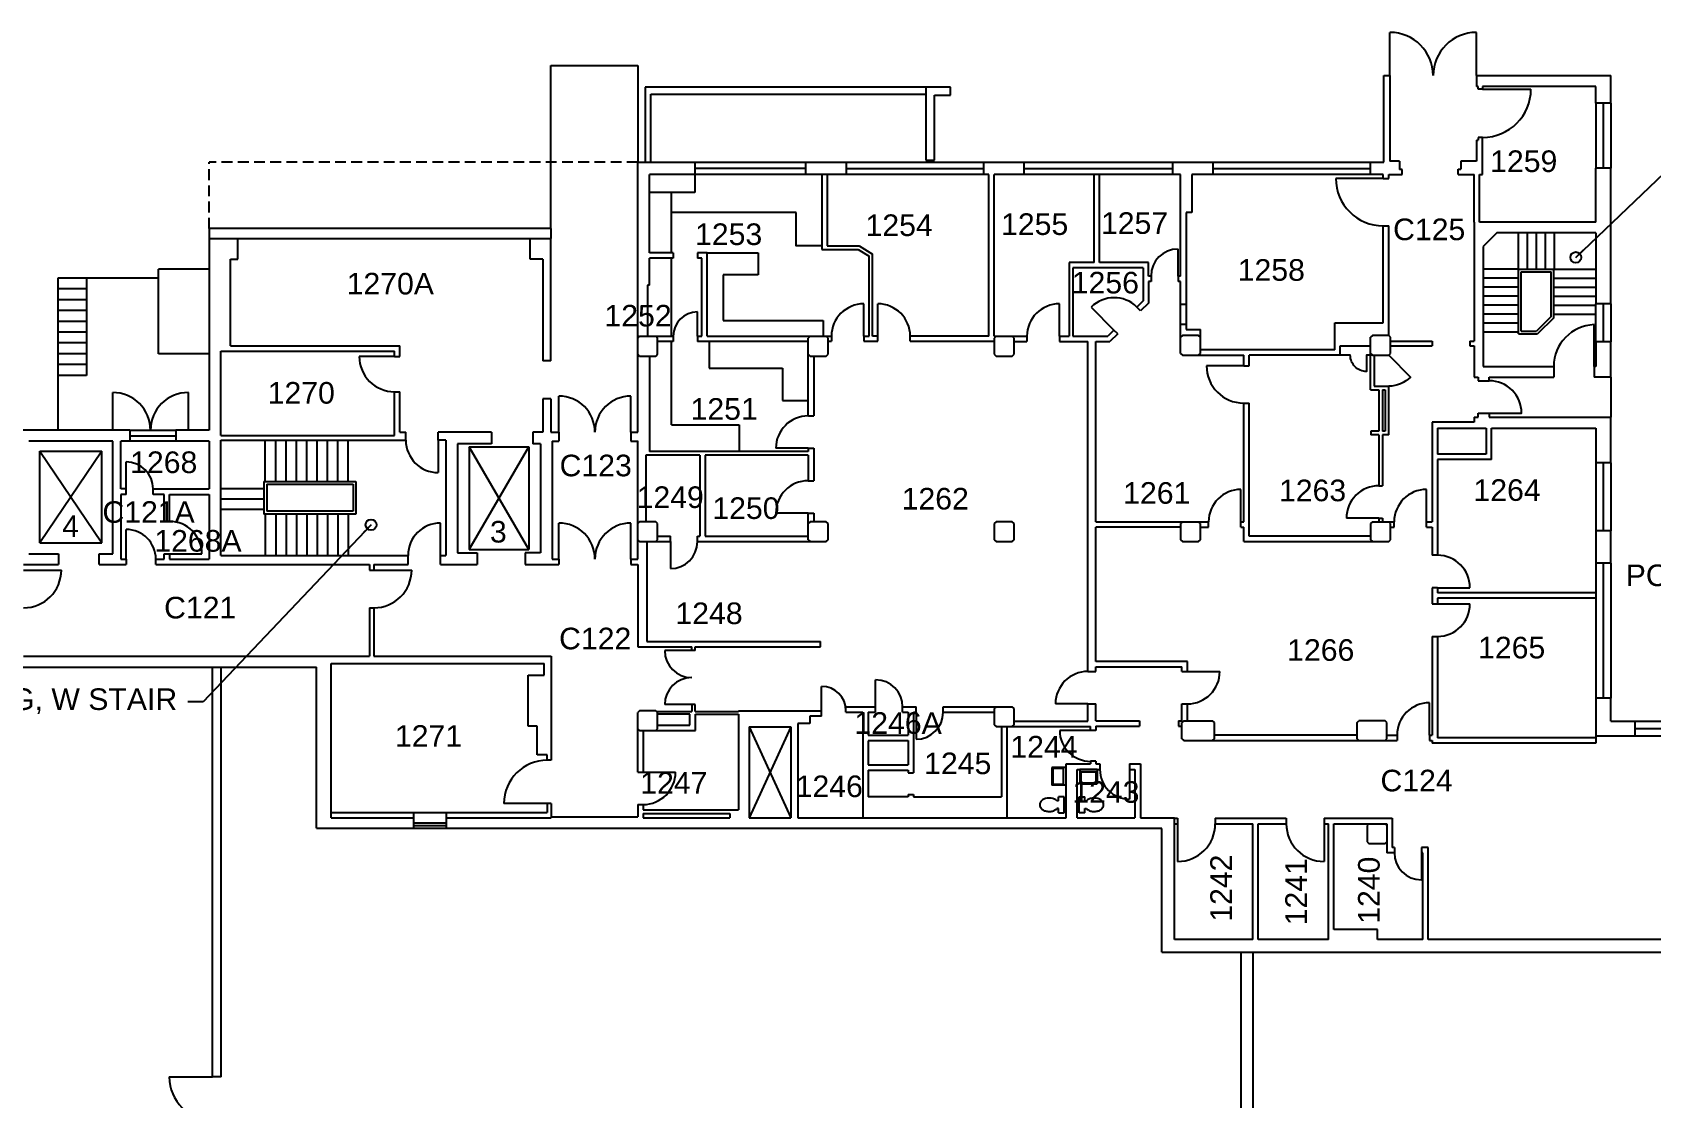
# Model space of a CAD drawing. Header units: inches. Extents: x -84 to 5907, y -479 to 3000.
# Drawn here: x 1310 to 3108, y 1199 to 2384 of the extents above; entities that cross this region are included whole.
import ezdxf

# ---------------------------------------------------------------- set-up
doc = ezdxf.new("R2010")
doc.units = ezdxf.units.IN
doc.header["$LTSCALE"] = 48
doc.header["$MEASUREMENT"] = 0
doc.linetypes.add('HIDDEN', pattern=[0.375, 0.25, -0.125])
doc.layers.get('0').update_dxf_attribs({"linetype": 'CONTINUOUS'})
doc.layers.get('Defpoints').update_dxf_attribs({"color": 31, "linetype": 'CONTINUOUS'})
for name, color, linetype in [('A-ANNO-RNUM', 4, 'CONTINUOUS'), ('A-ANNO-TEXT-STAIR', 4, 'CONTINUOUS'), ('A-CLNG-OVHD', 8, 'HIDDEN'), ('A-DOOR', 2, 'CONTINUOUS'), ('A-FLOR-CASE', 3, 'CONTINUOUS'), ('A-FLOR-EVTR', 2, 'CONTINUOUS'), ('A-FLOR-LEVL', 8, 'CONTINUOUS'), ('A-FLOR-PFIX', 2, 'CONTINUOUS'), ('A-FLOR-STRS', 2, 'CONTINUOUS'), ('A-GLAZ', 2, 'CONTINUOUS'), ('A-GLAZ-SILL', 1, 'CONTINUOUS'), ('A-ROOF-THIN', 8, 'CONTINUOUS'), ('A-SHAFT', 8, 'CONTINUOUS'), ('A-WALL-FULL', 6, 'CONTINUOUS'), ('A-WALL-PRHT', 4, 'CONTINUOUS')]:
    doc.layers.add(name, color=color, linetype=linetype)
doc.styles.add('ARIAL', font='arial.ttf')
doc.styles.get("Standard").update_dxf_attribs({"font": 'SIMPLEX'})
doc.dimstyles.new('DIM1-4', dxfattribs={"dimscale": 48, "dimtxt": 0.09375, "dimasz": 0.125, "dimexe": 0.125, "dimexo": 0.09375, "dimgap": 0.046875, "dimtad": 1, "dimdec": 4, "dimzin": 7, "dimdsep": 46, "dimlunit": 4, "dimtxsty": 'Standard', "dimblk": 'TICK', "dimcen": 2.25, "dimdle": 1.5, "dimadec": 0, "dimazin": 0, "dimtfac": 1, "dimtdec": 4, "dimtix": 1, "dimtofl": 0, "dimtmove": 2, "dimatfit": 3, "dimldrblk": 'TICK', "dimfxl": 1, "dimtolj": 1, "dimtzin": 0, "dimarcsym": 0})

# ---------------------------------------------------------------- blocks, each defined once
blk = doc.blocks.new('TICK')
at = {"linetype": 'Continuous'}
blk.add_line((0.99, 0), (-0.99, 0), dxfattribs=at)
at = {"color": 11}
blk.add_line((-0.22, -0.22), (0.22, 0.22), dxfattribs=at)

msp = doc.modelspace()

# ---------------------------------------------------------------- linework, layer by layer
at = {"layer": 'A-CLNG-OVHD'}
for p in [(1506, 2165.8), (1982, 2239.8)]:
    msp.add_line(p, (1506, 2239.8), dxfattribs=at)
at = {"layer": 'A-DOOR'}
for p, q in [((2817.3, 2335.8), (2817.3, 2383.8)), ((2913.3, 2335.8), (2913.3, 2383.8)), ((2920.2, 2320.8), (2973.9, 2320.8)), ((2809.9, 2221.6), (2757.2, 2221.6)), ((2582, 2113.1), (2582, 2143.1)), ((2048.4, 2046.3), (2048.4, 2073.3)), ((2233.1, 2046.3), (2233.1, 2082.3)), ((2248.6, 2046.3), (2248.6, 2082.3)), ((2450.2, 2046.3), (2450.2, 2082.3)), ((2485.5, 2078.5), (2510.8, 2053.2)), ((3044, 2012.8), (3044, 2059.2)), ((1712, 2023.8), (1672.8, 2023.8)), ((2654.9, 2013.4), (2613.6, 2013.4)), ((1894.5, 1939.8), (1894.5, 1979.8)), ((1974.5, 1939.8), (1974.5, 1979.8)), ((1760.5, 1930.8), (1760.5, 1894.8)), ((1414, 1876.6), (1414, 1906.6)), ((2171.4, 1921.8), (2135.4, 1921.8)), ((2651.9, 1840.1), (2651.9, 1876.1)), ((2858, 1840.1), (2858, 1876.1)), ((1763, 1802.8), (1763, 1838.8)), ((1894.5, 1798.8), (1894.5, 1838.8)), ((1974.5, 1798.8), (1974.5, 1838.8)), ((2171.4, 1849.8), (2135.4, 1849.8)), ((2805, 1844.1), (2769, 1844.1)), ((1414, 1798.6), (1414, 1831.6)), ((2018.3, 1818.1), (2018.3, 1788.1)), ((1462, 1804.6), (1498, 1804.6)), ((1300, 1786.6), (1342, 1786.6)), ((1689, 1786.6), (1731, 1786.6)), ((2870.2, 1766.9), (2906.2, 1766.9)), ((2870.2, 1748.9), (2906.2, 1748.9)), ((2042, 1697.1), (2012, 1697.1)), ((2592.4, 1673.9), (2628.4, 1673.9)), ((2186.2, 1630.3), (2186.2, 1657.3)), ((2246.2, 1634.6), (2246.2, 1664.6)), ((2042, 1637.1), (2012, 1637.1)), ((2481.9, 1637.9), (2445.9, 1637.9)), ((2861.2, 1603.1), (2861.2, 1639.1)), ((2291.2, 1628.6), (2291.2, 1598.6)), ((2484.9, 1608.3), (2450.6, 1608.3)), ((2528.2, 1565.1), (2528.2, 1532.1)), ((1988, 1562.1), (2024, 1562.1)), ((1881.5, 1527.3), (1833.5, 1527.3)), ((2581.4, 1504.8), (2581.4, 1462.8)), ((2744.2, 1504.8), (2744.2, 1462.8)), ((2852.2, 1472.4), (2852.2, 1442.4)), ((1461.9, 1223.4), (1509.9, 1223.4))]:
    msp.add_line(p, q, dxfattribs=at)
for points in [[(2797.9, 2025.1), (2791.3, 2025.1), (2791.3, 2007.1, -0.414214), (2773.3, 2025.1), (2762.2, 2025.1)], [(2815.9, 2025.1), (2840.1, 2000.9, -0.198912), (2815.9, 1990.8)], [(2927.5, 1960.8), (2963.5, 1960.8, 0.414214), (2927.5, 1996.8)]]:
    msp.add_lwpolyline(points, format="xyb", dxfattribs=at)
for centre, radius, start, end in [((2817.3, 2335.8), 48, 0, 90), ((2913.3, 2335.8), 48, 90, 180), ((2920.2, 2320.8), 53.7, 270, 0), ((2809.9, 2221.6), 52.7, 180, 270), ((2582, 2113.1), 30, 90, 180), ((2511, 2053.1), 36, 45.3919, 135), ((2048.4, 2046.3), 27, 90, 180), ((2233.1, 2046.3), 36, 90, 180), ((2248.6, 2046.3), 36, 0, 90), ((2450.2, 2046.3), 36, 90, 180), ((3045.8, 2012.6), 46.6, 92.2, 179.7342), ((1712, 2023.8), 39.2, 180, 270), ((2654.9, 2013.4), 41.3, 180, 270), ((1894.5, 1939.8), 40, 0, 90), ((1974.5, 1939.8), 40, 90, 180), ((2171.4, 1921.8), 36, 90, 180), ((1760.5, 1930.8), 36, 180, 270), ((1414, 1876.6), 30, 360, 90), ((2171.4, 1849.8), 36, 90, 180), ((2651.9, 1840.1), 36, 90, 180), ((2805, 1844.1), 36, 89.95, 180), ((2858, 1840.1), 36, 90, 180), ((1462, 1804.6), 36, 0, 90), ((1763, 1802.8), 36, 90, 180), ((1894.5, 1798.8), 40, 0, 90), ((1974.5, 1798.8), 40, 90, 180), ((1414, 1798.6), 33, 0, 90), ((2018.3, 1818.1), 30, 270, 0), ((2870.2, 1766.9), 36, 0, 90), ((1300, 1786.6), 42, 270, 0), ((1689, 1786.6), 42, 270, 0), ((2870.2, 1748.9), 36, 270, 0), ((2042, 1697.1), 30, 180, 270), ((2481.9, 1637.9), 36, 90, 180), ((2592.4, 1673.9), 36, 270, 0), ((2042, 1637.1), 30, 90, 180), ((2186.2, 1630.3), 27, 0, 90), ((2246.2, 1634.6), 30, 0, 90), ((2861.2, 1603.1), 36, 90, 180), ((2291.2, 1628.6), 30, 270, 0), ((2484.9, 1608.3), 34.3, 180, 270), ((1881.5, 1527.3), 48, 90, 180), ((2528.2, 1565.1), 33, 180, 270), ((1988, 1562.1), 36, 270, 0), ((2581.4, 1504.8), 42, 270, 0), ((2744.2, 1504.8), 42, 180, 270), ((2852.2, 1472.4), 30, 180, 270), ((1509.9, 1223.4), 48, 180, 270)]:
    msp.add_arc(centre, radius, start, end, dxfattribs=at)
at = {"layer": 'A-FLOR-CASE'}
for p, q in [((2019.6, 2139.1), (2019.6, 2205.8)), ((2157.9, 2183.6), (2019.6, 2183.6)), ((2157.9, 2146.3), (2157.9, 2183.6)), ((2186.4, 2146.6), (2157.9, 2146.6)), ((2019.6, 2046.3), (2019.6, 2133.1)), ((2059.1, 2139.1), (2115.9, 2139.1)), ((2115.9, 2139.1), (2115.9, 2114.6)), ((2076.9, 2114.6), (2076.9, 2063.6)), ((2115.9, 2114.6), (2076.9, 2114.6)), ((2076.9, 2063.6), (2187.9, 2063.6)), ((2187.9, 2063.6), (2187.9, 2046.3)), ((2019.6, 1947.8), (2019.6, 2040.3)), ((2061.5, 2040.3), (2061.5, 2010.8)), ((2061.5, 2010.8), (2142.9, 2010.8)), ((2142.9, 2010.8), (2142.9, 1974.8)), ((2142.9, 1974.8), (2171.8, 1974.8)), ((2019.6, 1947.8), (2094.6, 1947.8)), ((2094.6, 1947.8), (2094.6, 1918.1))]:
    msp.add_line(p, q, dxfattribs=at)
at = {"layer": 'A-FLOR-EVTR'}
for p, q in [((1387, 1918.6), (1318, 1816.6)), ((1318, 1918.6), (1387, 1816.6)), ((1318, 1918.6), (1387, 1918.6)), ((1318, 1816.6), (1318, 1918.6)), ((1387, 1816.6), (1387, 1918.6)), ((1795, 1809.3), (1861, 1923.3)), ((1861, 1809.3), (1795, 1923.3)), ((1795, 1923.3), (1795, 1809.3)), ((1795, 1923.3), (1861, 1923.3)), ((1861, 1923.3), (1861, 1809.3)), ((1318, 1816.6), (1387, 1816.6)), ((1795, 1809.3), (1861, 1809.3))]:
    msp.add_line(p, q, dxfattribs=at)
at = {"layer": 'A-FLOR-LEVL'}
for p, q in [((1885.5, 2346.9), (1982, 2346.9)), ((1885.5, 2165.8), (1885.5, 2346.9)), ((1982, 2346.9), (1982, 2239.8)), ((1538, 2154.8), (1862.5, 2154.8)), ((3062.5, 2000.8), (3062.5, 1956.3))]:
    msp.add_line(p, q, dxfattribs=at)
at = {"layer": 'A-FLOR-PFIX'}
for p, q in [((2457.9, 1567.1), (2441.9, 1567.1)), ((2441.9, 1567.1), (2441.9, 1547.7)), ((2454.7, 1566), (2443, 1566)), ((2443, 1566), (2443, 1548.8)), ((2454.7, 1548.8), (2454.7, 1566)), ((2492.2, 1565.1), (2472.8, 1565.1)), ((2472.8, 1565.1), (2472.8, 1549.1)), ((2492.2, 1565.1), (2492.2, 1549.1)), ((2457.9, 1547.7), (2441.9, 1547.7)), ((2443, 1548.8), (2454.7, 1548.8)), ((2472.8, 1549.1), (2492.2, 1549.1)), ((2491.2, 1561.9), (2473.9, 1561.9)), ((2473.9, 1561.9), (2473.9, 1550.2)), ((2473.9, 1550.2), (2491.2, 1550.2)), ((2491.2, 1550.2), (2491.2, 1561.9)), ((2449.4, 1530.1), (2447.5, 1530.1)), ((2455.4, 1534.8), (2449.4, 1534.8)), ((2449.4, 1530.1), (2449.4, 1534.8)), ((2455.4, 1516.8), (2455.4, 1534.8)), ((2472.4, 1516.8), (2472.4, 1534.8)), ((2472.4, 1534.8), (2478.4, 1534.8)), ((2478.4, 1530.1), (2478.4, 1534.8)), ((2478.4, 1530.1), (2480.2, 1530.1)), ((2449.4, 1521.6), (2447.5, 1521.6)), ((2449.4, 1516.8), (2449.4, 1521.6)), ((2449.4, 1516.8), (2455.4, 1516.8)), ((2478.4, 1516.8), (2472.4, 1516.8)), ((2478.4, 1516.8), (2478.4, 1521.6)), ((2478.4, 1521.6), (2480.2, 1521.6))]:
    msp.add_line(p, q, dxfattribs=at)
for centre, radius, start, end in [((2433.8, 1525.8), 5.44, 149.8906, 210.1094), ((2436.3, 1524.4), 8.25, 125.5377, 149.8906), ((2437.8, 1522.2), 11, 106.4817, 125.5377), ((2438.9, 1518.7), 14.6, 73.5183, 106.4817), ((2439.9, 1522.2), 11, 54.4623, 73.5183), ((2441.5, 1524.4), 8.25, 43.1625, 54.4623), ((2486.3, 1524.4), 8.25, 125.5377, 136.8375), ((2487.8, 1522.2), 11, 106.4817, 125.5377), ((2488.9, 1518.7), 14.6, 73.5183, 106.4817), ((2489.9, 1522.2), 11, 54.4623, 73.5183), ((2491.5, 1524.4), 8.25, 30.1094, 54.4623), ((2493.9, 1525.8), 5.44, 0, 30.1094), ((2436.3, 1527.2), 8.25, 210.1094, 234.4623), ((2437.8, 1529.5), 11, 234.4623, 253.5183), ((2438.9, 1533), 14.6, 253.5183, 270), ((2439.6, 1529.4), 11, 266.4842, 286.4817), ((2439.2, 1530.4), 12.1, 286.4817, 305.5377), ((2441.5, 1527.2), 8.25, 305.5377, 316.8375), ((2486.3, 1527.2), 8.25, 223.1625, 234.4623), ((2488.5, 1530.4), 12.1, 234.4623, 253.5183), ((2488.2, 1529.4), 11, 253.5183, 273.5158), ((2488.9, 1533), 14.6, 270, 286.4817), ((2489.9, 1529.5), 11, 286.4817, 305.5377), ((2491.5, 1527.2), 8.25, 305.5377, 329.8906), ((2493.9, 1525.8), 5.44, 329.8906, 0)]:
    msp.add_arc(centre, radius, start, end, dxfattribs=at)
at = {"layer": 'A-FLOR-STRS'}
for p, q in [((2959.9, 2120.9), (2959.9, 2161.1)), ((2969.9, 2120.9), (2969.9, 2161.1)), ((2979.9, 2120.9), (2979.9, 2161.1)), ((2989.9, 2120.9), (2989.9, 2161.1)), ((2999.9, 2120.9), (2999.9, 2161.1)), ((1338, 2110.8), (1338, 1941.8)), ((1450, 2110.8), (1338, 2110.8)), ((1370, 2110.8), (1370, 2002.8)), ((2959.9, 2120.9), (2920.9, 2120.9)), ((2959.9, 2110.9), (2920.9, 2110.9)), ((2999.2, 2120.9), (3045.8, 2120.9)), ((2999.2, 2110.9), (3045.8, 2110.9)), ((1370, 2098.8), (1338, 2098.8)), ((1370, 2086.8), (1338, 2086.8)), ((2959.9, 2100.9), (2920.9, 2100.9)), ((2959.9, 2090.9), (2920.9, 2090.9)), ((2999.2, 2100.9), (3045.8, 2100.9)), ((2999.2, 2090.9), (3045.8, 2090.9)), ((1370, 2074.8), (1338, 2074.8)), ((2959.9, 2080.9), (2920.9, 2080.9)), ((2959.9, 2070.9), (2920.9, 2070.9)), ((2999.2, 2080.9), (3045.8, 2080.9)), ((2999.2, 2070.9), (3045.8, 2070.9)), ((1370, 2062.8), (1338, 2062.8)), ((1370, 2050.8), (1338, 2050.8)), ((2959.9, 2060.9), (2920.9, 2060.9)), ((2959.9, 2050.9), (2920.9, 2050.9)), ((1370, 2038.8), (1338, 2038.8)), ((1370, 2026.8), (1338, 2026.8)), ((1370, 2014.8), (1338, 2014.8)), ((1370, 2002.8), (1338, 2002.8)), ((1568.5, 1884.8), (1568.5, 1930.8)), ((1580, 1884.8), (1580, 1930.8)), ((1591.5, 1884.8), (1591.5, 1930.8)), ((1603, 1884.8), (1603, 1930.8)), ((1614.5, 1884.8), (1614.5, 1930.8)), ((1626, 1884.8), (1626, 1930.8)), ((1637.5, 1884.8), (1637.5, 1930.8)), ((1649, 1884.8), (1649, 1930.8)), ((1660.5, 1884.8), (1660.5, 1930.8)), ((1567, 1876.8), (1519, 1876.8)), ((1567, 1865.3), (1519, 1865.3)), ((1567, 1853.8), (1519, 1853.8)), ((1568.5, 1848.8), (1568.5, 1802.8)), ((1580, 1848.8), (1580, 1802.8)), ((1591.5, 1848.8), (1591.5, 1802.8)), ((1603, 1848.8), (1603, 1802.8)), ((1614.5, 1848.8), (1614.5, 1802.8)), ((1626, 1848.8), (1626, 1802.8)), ((1637.5, 1848.8), (1637.5, 1802.8)), ((1649, 1848.8), (1649, 1802.8)), ((1660.5, 1848.8), (1660.5, 1802.8))]:
    msp.add_line(p, q, dxfattribs=at)
at = {"layer": 'A-GLAZ'}
for p, q in [((3054.1, 2305.1), (3054.1, 2233.1)), ((2168.3, 2232.8), (2045.3, 2232.8)), ((2213.3, 2232.8), (2365.8, 2232.8)), ((2410.8, 2232.8), (2575.8, 2232.8)), ((2620.8, 2232.8), (2795.4, 2232.8)), ((3054.1, 2082.1), (3054.1, 2040.1)), ((1418.2, 1935.8), (1469.2, 1935.8)), ((3054.1, 1905.8), (3054.1, 1830.1)), ((3054.1, 1794.1), (3054.1, 1644.1)), ((3089.2, 1610.6), (3137.2, 1610.6)), ((1733.2, 1502.8), (1769.2, 1502.8))]:
    msp.add_line(p, q, dxfattribs=at)
at = {"layer": 'A-GLAZ-SILL'}
for p, q in [((3045.8, 2305.1), (3045.8, 2233.1)), ((3062.5, 2305.1), (3062.5, 2233.1)), ((2045.3, 2239.8), (2168.3, 2239.8)), ((2213.3, 2239.8), (2365.8, 2239.8)), ((2410.8, 2239.8), (2575.8, 2239.8)), ((2620.8, 2239.8), (2795.4, 2239.8)), ((2168.3, 2225.8), (2045.3, 2225.8)), ((2365.8, 2225.8), (2213.3, 2225.8)), ((2575.8, 2225.8), (2410.8, 2225.8)), ((2795.4, 2225.8), (2620.8, 2225.8)), ((3045.8, 2040.1), (3045.8, 2082.1)), ((3062.5, 2082.1), (3062.5, 2040.1)), ((1418.2, 1941.8), (1469.2, 1941.8)), ((1469.2, 1929.8), (1418.2, 1929.8)), ((3045.8, 1905.8), (3045.8, 1830.1)), ((3062.5, 1905.8), (3062.5, 1830.1)), ((3045.8, 1794.1), (3045.8, 1644.1)), ((3062.5, 1794.1), (3062.5, 1644.1)), ((3089.2, 1618.8), (3137.2, 1618.8)), ((3089.2, 1602.3), (3137.2, 1602.3)), ((1733.2, 1517.3), (1769.2, 1517.3)), ((1733.2, 1505.8), (1769.2, 1505.8)), ((1733.2, 1499.8), (1769.2, 1499.8))]:
    msp.add_line(p, q, dxfattribs=at)
at = {"layer": 'A-ROOF-THIN'}
for p, q in [((2651.9, 1362.1), (2651.9, 1052.1)), ((2664.9, 1362.1), (2664.9, 785.1))]:
    msp.add_line(p, q, dxfattribs=at)
at = {"layer": 'A-SHAFT'}
for p, q in [((2105.9, 1612.3), (2151.9, 1511.3)), ((2151.9, 1612.3), (2105.9, 1511.3))]:
    msp.add_line(p, q, dxfattribs=at)
at = {"layer": 'A-WALL-FULL'}
for p, q in [((1990.1, 2323.1), (1990.1, 2239.8)), ((2329.5, 2323.1), (1990.1, 2323.1)), ((2329.5, 2323.1), (2302, 2323.1)), ((2302, 2323.1), (2302, 2241.8)), ((2329.5, 2314.1), (2329.5, 2323.1)), ((2810.5, 2335.8), (2817.3, 2335.8)), ((2810.5, 2239.8), (2810.5, 2335.8)), ((2817.3, 2335.8), (2817.3, 2240.6)), ((2913.3, 2335.8), (2913.3, 2323.8)), ((2913.3, 2335.8), (3062.5, 2335.8)), ((2915.2, 2323.8), (2913.3, 2323.8)), ((2915.2, 2320.8), (2915.2, 2323.8)), ((2920.2, 2320.8), (2915.2, 2320.8)), ((2920.2, 2323.8), (2920.2, 2320.8)), ((3045.8, 2323.8), (2920.2, 2323.8)), ((3045.8, 2305.1), (3045.8, 2323.8)), ((3062.5, 2305.1), (3062.5, 2335.8)), ((1996.6, 2315.1), (2302, 2315.1)), ((1996.6, 2239.8), (1996.6, 2315.1)), ((2311.5, 2314.1), (2329.5, 2314.1)), ((2311.5, 2241.8), (2311.5, 2314.1)), ((3062.5, 2305.1), (3045.8, 2305.1)), ((2915.2, 2267.1), (2915.2, 2264.1)), ((2920.2, 2267.1), (2915.2, 2267.1)), ((2920.2, 2225.8), (2920.2, 2267.1)), ((2913.3, 2264.1), (2913.3, 2240.6)), ((2913.3, 2264.1), (2915.2, 2264.1)), ((1982, 1939.8), (1982, 2239.8)), ((1982, 2239.8), (2045.3, 2239.8)), ((2045.3, 2239.8), (2045.3, 2205.8)), ((2168.3, 2239.8), (2213.3, 2239.8)), ((2168.3, 2239.8), (2168.3, 2225.8)), ((2213.3, 2239.8), (2213.3, 2225.8)), ((2302, 2241.8), (2311.5, 2241.8)), ((2365.8, 2239.8), (2410.8, 2239.8)), ((2365.8, 2239.8), (2365.8, 2225.8)), ((2410.8, 2239.8), (2410.8, 2225.8)), ((2575.8, 2239.8), (2620.8, 2239.8)), ((2575.8, 2239.8), (2575.8, 2225.8)), ((2620.8, 2239.8), (2620.8, 2225.8)), ((2795.4, 2239.8), (2810.5, 2239.8)), ((2795.4, 2239.8), (2795.4, 2225.8)), ((2827.8, 2240.6), (2817.3, 2240.6)), ((2827.8, 2240.6), (2827.8, 2231.6)), ((2830.8, 2231.6), (2827.8, 2231.6)), ((2830.8, 2225.8), (2830.8, 2231.6)), ((2893.2, 2231.8), (2896.2, 2231.8)), ((2893.2, 2225.8), (2893.2, 2231.8)), ((2896.2, 2240.6), (2896.2, 2231.8)), ((2913.3, 2240.6), (2896.2, 2240.6)), ((3045.8, 2173.1), (3045.8, 2233.1)), ((3062.5, 2233.1), (3045.8, 2233.1)), ((3062.5, 2082.1), (3062.5, 2233.1)), ((2045.3, 2225.8), (1995.1, 2225.8)), ((1995.1, 2139.1), (1995.1, 2225.8)), ((2213.3, 2225.8), (2168.3, 2225.8)), ((2186.4, 2225.8), (2186.4, 2142.6)), ((2192.4, 2225.8), (2192.4, 2146.6)), ((2371.9, 2225.8), (2365.8, 2225.8)), ((2371.9, 2046.3), (2371.9, 2225.8)), ((2410.8, 2225.8), (2377.9, 2225.8)), ((2377.9, 2046.3), (2377.9, 2225.8)), ((2488.9, 2128.3), (2488.9, 2225.8)), ((2494.9, 2128.3), (2494.9, 2225.8)), ((2584.9, 2225.8), (2575.8, 2225.8)), ((2584.9, 2113.1), (2584.9, 2225.8)), ((2620.8, 2225.8), (2597.2, 2225.8)), ((2597.2, 2225.8), (2597.2, 2183.9)), ((2809.9, 2225.8), (2795.4, 2225.8)), ((2809.9, 2221.6), (2809.9, 2225.8)), ((2809.9, 2221.6), (2815.9, 2221.6)), ((2815.9, 2221.6), (2815.9, 2225.8)), ((2815.9, 2225.8), (2830.8, 2225.8)), ((2893.2, 2225.8), (2910.9, 2225.8)), ((2910.9, 2173.1), (2910.9, 2225.8)), ((2916.9, 2225.8), (2920.2, 2225.8)), ((2916.9, 2173.1), (2916.9, 2225.8)), ((2045.3, 2205.8), (1995.1, 2205.8)), ((2591.2, 2183.9), (2591.2, 2053.8)), ((2597.2, 2183.9), (2591.2, 2183.9)), ((2809.9, 2168.9), (2815.9, 2168.9)), ((2809.9, 2061.1), (2809.9, 2168.9)), ((2815.9, 2047.1), (2815.9, 2168.9)), ((2910.9, 2173.1), (2910.9, 2040.8)), ((3045.8, 2173.1), (2916.9, 2173.1)), ((2935.9, 2161.1), (2920.9, 2146.1)), ((3045.8, 2161.1), (2935.9, 2161.1)), ((3045.8, 2161.1), (3045.8, 2082.1)), ((1506, 2154.8), (1538, 2154.8)), ((1506, 2154.8), (1506, 1941.8)), ((1538, 2131.8), (1538, 2154.8)), ((1862.5, 2154.8), (1885.5, 2154.8)), ((1862.5, 2131.8), (1862.5, 2154.8)), ((1885.5, 2018.8), (1885.5, 2154.8)), ((2186.4, 2142.6), (2226.8, 2142.6)), ((2192.4, 2146.6), (2227.9, 2146.6)), ((2226.8, 2142.6), (2238.9, 2135.3)), ((2227.9, 2146.6), (2242.9, 2137.6)), ((2920.9, 2146.1), (2920.9, 2012.8)), ((1530, 2035.8), (1530, 2131.8)), ((1530, 2131.8), (1538, 2131.8)), ((1876.5, 2131.8), (1862.5, 2131.8)), ((1876.5, 2131.8), (1876.5, 2018.8)), ((2021.4, 2139.1), (1995.1, 2139.1)), ((2021.4, 2133.1), (1995.1, 2133.1)), ((1995.1, 2103.1), (1995.1, 2133.1)), ((2021.4, 2139.1), (2021.4, 2133.1)), ((2048.4, 2139.1), (2048.4, 2133.1)), ((2059.1, 2139.1), (2048.4, 2139.1)), ((2053.1, 2133.1), (2048.4, 2133.1)), ((2053.1, 2046.3), (2053.1, 2133.1)), ((2059.1, 2046.3), (2059.1, 2139.1)), ((2238.9, 2046.3), (2238.9, 2135.3)), ((2242.9, 2046.3), (2242.9, 2137.6)), ((2488.9, 2128.3), (2461.2, 2128.3)), ((2461.2, 2128.3), (2461.2, 2046.3)), ((2465.2, 2122.3), (2465.2, 2046.3)), ((2543.2, 2122.3), (2465.2, 2122.3)), ((2549.2, 2128.3), (2494.9, 2128.3)), ((2543.2, 2122.3), (2543.2, 2085.6)), ((2549.2, 2113.1), (2549.2, 2128.3)), ((1450, 2026.8), (1450, 2120.8)), ((1506, 2120.8), (1450, 2120.8)), ((2552, 2113.1), (2549.2, 2113.1)), ((2552, 2107.1), (2549.2, 2107.1)), ((2549.2, 2107.1), (2549.2, 2083.1)), ((2552, 2113.1), (2552, 2107.1)), ((2582, 2113.1), (2582, 2107.1)), ((2584.9, 2113.1), (2582, 2113.1)), ((2584.9, 2107.1), (2582, 2107.1)), ((2584.9, 2027.1), (2584.9, 2107.1)), ((2959.9, 2120.9), (2999.2, 2120.9)), ((2959.9, 2048.9), (2959.9, 2120.9)), ((2962.9, 2117.9), (2996.2, 2117.9)), ((2962.9, 2051.9), (2962.9, 2117.9)), ((2996.2, 2068.1), (2996.2, 2117.9)), ((2999.2, 2066.9), (2999.2, 2120.9)), ((1993, 2103.1), (1993, 2046.3)), ((1995.1, 2103.1), (1993, 2103.1)), ((2543.2, 2085.6), (2536.3, 2078.7)), ((2540.5, 2074.4), (2536.3, 2078.7)), ((2549.2, 2083.1), (2540.5, 2074.4)), ((2584.9, 2081.9), (2591.2, 2081.9)), ((2996.2, 2068.1), (2979.9, 2051.9)), ((3062.5, 2082.1), (3045.8, 2082.1)), ((2510.8, 2053.2), (2503.9, 2046.3)), ((2515.1, 2049), (2510.8, 2053.2)), ((2584.9, 2059.8), (2591.2, 2059.8)), ((2591.2, 2053.8), (2606.9, 2053.8)), ((2606.9, 2027.1), (2606.9, 2053.8)), ((2756.2, 2061.1), (2809.9, 2061.1)), ((2756.2, 2031.1), (2756.2, 2061.1)), ((2962.9, 2051.9), (2979.9, 2051.9)), ((2999.2, 2066.9), (2981.2, 2048.9)), ((1530, 2035.8), (1718, 2035.8)), ((1718, 2023.8), (1718, 2035.8)), ((1984, 2046.3), (1982, 2044.3)), ((1984, 2046.3), (2021.4, 2046.3)), ((2004, 2044.3), (2002, 2046.3)), ((2004, 2026.3), (2004, 2044.3)), ((2021.4, 2040.3), (2004, 2040.3)), ((2021.4, 2046.3), (2021.4, 2040.3)), ((2048.4, 2046.3), (2053.1, 2046.3)), ((2048.4, 2046.3), (2048.4, 2040.3)), ((2171.4, 2040.3), (2048.4, 2040.3)), ((2059.1, 2046.3), (2197.1, 2046.3)), ((2173.4, 2046.3), (2171.4, 2044.3)), ((2171.4, 1957.8), (2171.4, 2044.3)), ((2193.4, 2044.3), (2191.4, 2046.3)), ((2193.4, 2026.3), (2193.4, 2044.3)), ((2193.4, 2040.8), (2197.1, 2040.8)), ((2197.1, 2046.3), (2197.1, 2040.8)), ((2233.1, 2046.3), (2238.9, 2046.3)), ((2233.1, 2046.3), (2233.1, 2040.8)), ((2233.1, 2040.8), (2248.6, 2040.8)), ((2248.6, 2046.3), (2242.9, 2046.3)), ((2248.6, 2040.8), (2248.6, 2046.3)), ((2284.6, 2040.8), (2284.6, 2046.3)), ((2371.9, 2046.3), (2284.6, 2046.3)), ((2284.6, 2040.8), (2377.9, 2040.8)), ((2379.9, 2046.3), (2377.9, 2044.3)), ((2377.9, 2046.3), (2414.2, 2046.3)), ((2377.9, 2044.3), (2377.9, 2026.3)), ((2399.9, 2044.3), (2397.9, 2046.3)), ((2399.9, 2026.3), (2399.9, 2044.3)), ((2399.9, 2040.3), (2414.2, 2040.3)), ((2414.2, 2046.3), (2414.2, 2040.3)), ((2450.2, 2046.3), (2461.2, 2046.3)), ((2450.2, 2046.3), (2450.2, 2040.3)), ((2450.2, 2040.3), (2481.9, 2040.3)), ((2465.2, 2046.3), (2503.9, 2046.3)), ((2481.9, 1673.9), (2481.9, 2040.3)), ((2490.9, 2040.3), (2506.4, 2040.3)), ((2490.9, 1840.1), (2490.9, 2040.3)), ((2515.1, 2049), (2506.4, 2040.3)), ((2586.9, 2047.1), (2584.9, 2045.1)), ((2604.9, 2047.1), (2586.9, 2047.1)), ((2606.9, 2045.1), (2604.9, 2047.1)), ((2762.2, 2035.8), (2795.9, 2035.8)), ((2762.2, 2025.1), (2762.2, 2035.8)), ((2797.9, 2047.1), (2795.9, 2045.1)), ((2795.9, 1986.8), (2795.9, 2045.1)), ((2815.9, 2047.1), (2797.9, 2047.1)), ((2817.9, 2045.1), (2815.9, 2047.1)), ((2817.9, 2027.1), (2817.9, 2045.1)), ((2817.9, 2040.8), (2864.2, 2040.8)), ((2817.9, 2035.8), (2864.2, 2035.8)), ((2864.2, 2040.8), (2864.2, 2035.8)), ((2906.2, 2040.8), (2910.9, 2040.8)), ((2906.2, 2040.8), (2906.2, 2035.8)), ((2906.2, 2035.8), (2910.9, 2035.8)), ((2910.9, 2035.8), (2910.9, 2000.8)), ((2959.9, 2048.9), (2981.2, 2048.9)), ((3045.8, 2040.1), (3045.8, 2012.8)), ((3062.5, 2040.1), (3045.8, 2040.1)), ((3062.5, 2000.8), (3062.5, 2040.1)), ((1506, 2026.8), (1450, 2026.8)), ((1519, 1936.1), (1519, 2029.8)), ((1519, 2029.8), (1712, 2029.8)), ((1712, 2023.8), (1712, 2029.8)), ((1712, 2023.8), (1718, 2023.8)), ((1885.5, 2018.8), (1876.5, 2018.8)), ((1982, 2026.3), (1984, 2024.3)), ((1984, 2024.3), (2002, 2024.3)), ((1995, 2024.3), (1995, 1918.1)), ((2002, 2024.3), (2004, 2026.3)), ((2171.4, 2026.3), (2173.4, 2024.3)), ((2173.4, 2024.3), (2191.4, 2024.3)), ((2177.4, 2024.3), (2177.4, 1957.8)), ((2191.4, 2024.3), (2193.4, 2026.3)), ((2377.9, 2026.3), (2379.9, 2024.3)), ((2379.9, 2024.3), (2397.9, 2024.3)), ((2397.9, 2024.3), (2399.9, 2026.3)), ((2584.9, 2027.1), (2586.9, 2025.1)), ((2586.9, 2025.1), (2654.9, 2025.1)), ((2604.9, 2025.1), (2606.9, 2027.1)), ((2756.2, 2031.1), (2606.9, 2031.1)), ((2654.9, 2013.4), (2654.9, 2025.1)), ((2660.9, 2013.4), (2660.9, 2025.1)), ((2762.2, 2025.1), (2660.9, 2025.1)), ((2795.9, 2027.1), (2797.9, 2025.1)), ((2797.9, 2025.1), (2815.9, 2025.1)), ((2799.9, 2025.1), (2799.9, 1990.8)), ((2815.9, 2025.1), (2817.9, 2027.1)), ((2654.9, 2013.4), (2660.9, 2013.4)), ((2910.9, 2000.8), (2915.2, 2000.8)), ((2915.2, 2000.8), (2915.2, 1996.8)), ((2915.2, 1996.8), (2927.5, 1996.8)), ((2920.9, 2012.8), (2999.2, 2012.8)), ((2927.5, 2000.8), (2999.2, 2000.8)), ((2927.5, 1996.8), (2927.5, 2000.8)), ((2999.2, 2012.8), (2999.2, 2000.8)), ((3044, 2012.8), (3044, 2000.8)), ((3045.8, 2012.8), (3044, 2012.8)), ((3062.5, 2000.8), (3044, 2000.8)), ((1712, 1984.6), (1718, 1984.6)), ((1712, 1936.1), (1712, 1984.6)), ((1718, 1939.8), (1718, 1984.6)), ((2795.9, 1986.8), (2805, 1986.8)), ((2799.9, 1990.8), (2815.9, 1990.8)), ((2805, 1986.8), (2805, 1940.8)), ((2809, 1986.8), (2811.9, 1986.8)), ((2809, 1986.8), (2809, 1940.8)), ((2811.9, 1986.8), (2811.9, 1940.8)), ((2815.9, 1936.8), (2815.9, 1990.8)), ((1876.5, 1976.8), (1876.5, 1939.8)), ((1885.5, 1976.8), (1876.5, 1976.8)), ((1885.5, 1976.8), (1885.5, 1939.8)), ((2654.9, 1972.1), (2660.9, 1972.1)), ((2654.9, 1840.1), (2654.9, 1972.1)), ((2660.9, 1824.1), (2660.9, 1972.1)), ((2915.2, 1960.8), (2927.5, 1960.8)), ((2915.2, 1956.3), (2915.2, 1960.8)), ((2927.5, 1960.8), (2927.5, 1956.3)), ((2171.7, 1957.8), (2177.4, 1957.8)), ((2864.2, 1950.9), (2864.2, 1840.1)), ((2910.9, 1950.9), (2864.2, 1950.9)), ((2870.2, 1944.3), (2870.2, 1915.4)), ((2870.2, 1944.3), (2924.2, 1944.3)), ((2910.9, 1956.3), (2910.9, 1950.9)), ((2910.9, 1956.3), (2915.2, 1956.3)), ((2924.2, 1944.3), (2924.2, 1915.4)), ((2927.5, 1956.3), (3062.5, 1956.3)), ((2930.2, 1909.4), (2930.2, 1944.3)), ((2930.2, 1944.3), (3045.8, 1944.3)), ((3045.8, 1944.3), (3045.8, 1905.8)), ((3062.5, 1905.8), (3062.5, 1956.3)), ((1418.2, 1941.8), (1241.2, 1941.8)), ((1399, 1929.8), (1306, 1929.8)), ((1399, 1804.6), (1399, 1929.8)), ((1418.2, 1929.8), (1408, 1929.8)), ((1408, 1876.6), (1408, 1929.8)), ((1418.2, 1941.8), (1418.2, 1929.8)), ((1469.2, 1941.8), (1469.2, 1929.8)), ((1506, 1941.8), (1469.2, 1941.8)), ((1506, 1929.8), (1469.2, 1929.8)), ((1506, 1929.8), (1506, 1876.6)), ((1519, 1936.1), (1712, 1936.1)), ((1519, 1930.8), (1724.5, 1930.8)), ((1519, 1802.8), (1519, 1930.8)), ((1718, 1939.8), (1724.5, 1939.8)), ((1724.5, 1930.8), (1724.5, 1939.8)), ((1819.5, 1939.8), (1760.5, 1939.8)), ((1760.5, 1930.8), (1760.5, 1939.8)), ((1769, 1930.8), (1760.5, 1930.8)), ((1769, 1930.8), (1769, 1802.8)), ((1819.5, 1926.8), (1782, 1926.8)), ((1782, 1926.8), (1782, 1805.8)), ((1819.5, 1939.8), (1819.5, 1926.8)), ((1865.5, 1939.8), (1865.5, 1926.8)), ((1876.5, 1939.8), (1865.5, 1939.8)), ((1874, 1926.8), (1865.5, 1926.8)), ((1874, 1926.8), (1874, 1805.8)), ((1885.5, 1939.8), (1894.5, 1939.8)), ((1887, 1929.8), (1894.5, 1929.8)), ((1887, 1929.8), (1887, 1798.8)), ((1894.5, 1939.8), (1894.5, 1929.8)), ((1974.5, 1939.8), (1982, 1939.8)), ((1974.5, 1939.8), (1974.5, 1929.8)), ((1974.5, 1929.8), (1982, 1929.8)), ((1982, 1798.8), (1982, 1930.1)), ((2796.2, 1940.8), (2796.2, 1936.8)), ((2805, 1940.8), (2796.2, 1940.8)), ((2805, 1936.8), (2796.2, 1936.8)), ((2805, 1936.8), (2805, 1880.1)), ((2811.9, 1940.8), (2809, 1940.8)), ((2809, 1936.8), (2809, 1880.1)), ((2815.9, 1936.8), (2809, 1936.8)), ((2051, 1914.1), (1991, 1914.1)), ((1991, 1914.1), (1991, 1840.1)), ((2171.4, 1918.1), (1995, 1918.1)), ((2051, 1914.1), (2051, 1824.1)), ((2057, 1914.1), (2057, 1824.1)), ((2171.4, 1914.1), (2057, 1914.1)), ((2171.4, 1921.8), (2171.4, 1918.1)), ((2171.4, 1914.1), (2171.4, 1885.8)), ((2171.7, 1921.8), (2177.4, 1921.8)), ((2177.4, 1921.8), (2177.4, 1885.8)), ((2924.2, 1915.4), (2870.2, 1915.4)), ((2930.2, 1909.4), (2870.2, 1909.4)), ((2870.2, 1909.4), (2870.2, 1802.9)), ((3062.5, 1905.8), (3045.8, 1905.8)), ((1414, 1876.6), (1408, 1876.6)), ((1408, 1870.6), (1408, 1798.6)), ((1414, 1870.6), (1408, 1870.6)), ((1414, 1870.6), (1414, 1876.6)), ((1444, 1876.6), (1506, 1876.6)), ((1444, 1870.6), (1444, 1876.6)), ((1456, 1870.6), (1444, 1870.6)), ((1456, 1840.6), (1456, 1870.6)), ((1462, 1870.6), (1506, 1870.6)), ((1462, 1840.6), (1462, 1870.6)), ((1506, 1870.6), (1506, 1798.6)), ((1567, 1884.8), (1669, 1884.8)), ((1567, 1884.8), (1567, 1848.8)), ((1570, 1881.8), (1666, 1881.8)), ((1570, 1881.8), (1570, 1851.8)), ((1666, 1881.8), (1666, 1851.8)), ((1669, 1884.8), (1669, 1848.8)), ((2171.4, 1885.8), (2177.4, 1885.8)), ((2805, 1880.1), (2809, 1880.1)), ((1456, 1840.6), (1462, 1840.6)), ((1669, 1848.8), (1567, 1848.8)), ((1666, 1851.8), (1570, 1851.8)), ((1984, 1840.1), (1982, 1838.1)), ((2002, 1840.1), (1984, 1840.1)), ((2004, 1838.1), (2002, 1840.1)), ((2004, 1820.1), (2004, 1838.1)), ((2171.4, 1820.1), (2171.4, 1849.8)), ((2171.4, 1849.8), (2177.4, 1849.8)), ((2173.4, 1840.1), (2171.4, 1838.1)), ((2191.4, 1840.1), (2173.4, 1840.1)), ((2177.4, 1849.8), (2177.4, 1840.1)), ((2193.4, 1838.1), (2191.4, 1840.1)), ((2193.4, 1820.1), (2193.4, 1838.1)), ((2379.9, 1840.1), (2377.9, 1838.1)), ((2377.9, 1838.1), (2377.9, 1820.1)), ((2397.9, 1840.1), (2379.9, 1840.1)), ((2399.9, 1838.1), (2397.9, 1840.1)), ((2399.9, 1820.1), (2399.9, 1838.1)), ((2490.9, 1840.1), (2615.9, 1840.1)), ((2584.9, 1834.1), (2490.9, 1834.1)), ((2490.9, 1685.1), (2490.9, 1834.1)), ((2586.9, 1840.1), (2584.9, 1838.1)), ((2584.9, 1838.1), (2584.9, 1820.1)), ((2606.9, 1838.1), (2604.9, 1840.1)), ((2606.9, 1820.1), (2606.9, 1838.1)), ((2606.9, 1834.1), (2615.9, 1834.1)), ((2615.9, 1834.1), (2615.9, 1840.1)), ((2651.9, 1840.1), (2654.9, 1840.1)), ((2651.9, 1834.1), (2651.9, 1840.1)), ((2651.9, 1834.1), (2654.9, 1834.1)), ((2654.9, 1818.1), (2654.9, 1834.1)), ((2797.9, 1840.1), (2795.9, 1838.1)), ((2795.9, 1838.1), (2795.9, 1820.1)), ((2797.9, 1840.1), (2822, 1840.1)), ((2805, 1844.1), (2809, 1844.1)), ((2805, 1844.1), (2805, 1840.1)), ((2809, 1844.1), (2809, 1840.1)), ((2817.9, 1838.1), (2815.9, 1840.1)), ((2817.9, 1820.1), (2817.9, 1838.1)), ((2817.9, 1834.1), (2822, 1834.1)), ((2822, 1834.1), (2822, 1840.1)), ((2858, 1840.1), (2864.2, 1840.1)), ((2858, 1834.1), (2858, 1840.1)), ((2858, 1834.1), (2864.2, 1834.1)), ((2864.2, 1834.1), (2864.2, 1802.9)), ((1982, 1820.1), (1984, 1818.1)), ((1984, 1818.1), (2018.3, 1818.1)), ((1992, 1818.1), (1992, 1707.3)), ((2002, 1818.1), (2004, 1820.1)), ((2004, 1824.1), (2018.3, 1824.1)), ((2018.3, 1818.1), (2018.3, 1824.1)), ((2048.3, 1824.1), (2051, 1824.1)), ((2048.3, 1818.1), (2048.3, 1824.1)), ((2048.3, 1818.1), (2191.4, 1818.1)), ((2057, 1824.1), (2171.4, 1824.1)), ((2171.4, 1820.1), (2173.4, 1818.1)), ((2191.4, 1818.1), (2193.4, 1820.1)), ((2377.9, 1820.1), (2379.9, 1818.1)), ((2379.9, 1818.1), (2397.9, 1818.1)), ((2397.9, 1818.1), (2399.9, 1820.1)), ((2584.9, 1820.1), (2586.9, 1818.1)), ((2586.9, 1818.1), (2604.9, 1818.1)), ((2604.9, 1818.1), (2606.9, 1820.1)), ((2654.9, 1818.1), (2815.9, 1818.1)), ((2795.9, 1824.1), (2660.9, 1824.1)), ((2795.9, 1820.1), (2797.9, 1818.1)), ((2815.9, 1818.1), (2817.9, 1820.1)), ((3045.8, 1830.1), (3045.8, 1794.1)), ((3062.5, 1830.1), (3045.8, 1830.1)), ((3062.5, 1794.1), (3062.5, 1830.1)), ((1306, 1804.6), (1339, 1804.6)), ((1339, 1804.6), (1339, 1792.8)), ((1384, 1804.6), (1399, 1804.6)), ((1384, 1792.8), (1384, 1804.6)), ((1408, 1798.6), (1414, 1798.6)), ((1414, 1798.6), (1414, 1792.8)), ((1447, 1798.8), (1456, 1798.8)), ((1447, 1792.8), (1447, 1798.8)), ((1456, 1804.6), (1462, 1804.6)), ((1456, 1798.8), (1456, 1804.6)), ((1462, 1804.6), (1462, 1798.6)), ((1462, 1798.6), (1506, 1798.6)), ((1519, 1802.8), (1727, 1802.8)), ((1727, 1792.8), (1727, 1802.8)), ((1763, 1802.8), (1769, 1802.8)), ((1763, 1792.8), (1763, 1802.8)), ((1782, 1805.8), (1803.9, 1805.8)), ((1803.9, 1805.8), (1803.9, 1792.8)), ((1856.9, 1805.8), (1856.9, 1792.8)), ((1874, 1805.8), (1856.9, 1805.8)), ((1887, 1798.8), (1894.5, 1798.8)), ((1894.5, 1798.8), (1894.5, 1792.8)), ((1974.5, 1798.8), (1974.5, 1792.8)), ((1974.5, 1798.8), (1982, 1798.8)), ((2870.2, 1802.9), (2864.2, 1802.9)), ((1300, 1792.8), (1339, 1792.8)), ((1384, 1792.8), (1414, 1792.8)), ((1447, 1792.8), (1684, 1792.8)), ((1684, 1792.8), (1684, 1786.6)), ((1684, 1786.6), (1689, 1786.6)), ((1689, 1792.8), (1727, 1792.8)), ((1689, 1792.8), (1689, 1786.6)), ((1763, 1792.8), (1803.9, 1792.8)), ((1856.9, 1792.8), (1894.5, 1792.8)), ((1974.5, 1792.8), (1982, 1792.8)), ((1982, 1792.8), (1982, 1701.3)), ((3062.5, 1794.1), (3045.8, 1794.1)), ((2864.2, 1766.9), (2864.2, 1748.9)), ((2870.2, 1766.9), (2864.2, 1766.9)), ((2870.2, 1766.9), (2870.2, 1761.4)), ((1684, 1744.6), (1684, 1690.8)), ((1684, 1744.6), (1689, 1744.6)), ((1689, 1744.6), (1689, 1690.8)), ((2864.2, 1748.9), (2870.2, 1748.9)), ((3045.8, 1761.4), (2870.2, 1761.4)), ((2870.2, 1755.4), (2870.2, 1748.9)), ((3045.8, 1755.4), (2870.2, 1755.4)), ((2864.2, 1712.9), (2864.2, 1603.1)), ((2864.2, 1712.9), (2870.2, 1712.9)), ((2870.2, 1712.9), (2870.2, 1600.1)), ((1300, 1690.8), (1684, 1690.8)), ((1689, 1690.8), (1886, 1690.8)), ((1886, 1690.8), (1886, 1575.3)), ((1982, 1701.3), (2042, 1701.3)), ((1992, 1707.3), (2185, 1707.3)), ((2042, 1697.1), (2042, 1701.3)), ((2045.7, 1697.1), (2042, 1697.1)), ((2045.7, 1701.3), (2185, 1701.3)), ((2045.7, 1697.1), (2045.7, 1701.3)), ((2185, 1701.3), (2185, 1707.3)), ((1074, 1678.8), (1625.4, 1678.8)), ((1509.9, 1223.4), (1509.9, 1678.4)), ((1519.4, 1223.4), (1519.4, 1678.4)), ((1625.4, 1499.8), (1625.4, 1678.8)), ((1641.7, 1682.8), (1878.3, 1682.8)), ((1641.7, 1511.3), (1641.7, 1682.8)), ((1878.3, 1669.6), (1878.3, 1682.8)), ((2481.9, 1673.9), (2490.9, 1673.9)), ((2592.4, 1685.1), (2490.9, 1685.1)), ((2490.9, 1673.9), (2490.9, 1679.1)), ((2490.9, 1679.1), (2586.4, 1679.1)), ((2586.4, 1673.9), (2586.4, 1679.1)), ((2586.4, 1673.9), (2592.4, 1673.9)), ((2592.4, 1673.9), (2592.4, 1685.1)), ((1860.3, 1669.6), (1878.3, 1669.6)), ((1860.3, 1613.3), (1860.3, 1669.6)), ((2042, 1637.1), (2042, 1629.3)), ((2045.7, 1637.1), (2042, 1637.1)), ((2045.7, 1629.3), (2045.7, 1637.1)), ((2481.9, 1637.9), (2490.9, 1637.9)), ((2481.9, 1618.6), (2481.9, 1637.9)), ((2490.9, 1619.1), (2490.9, 1637.9)), ((2586.4, 1637.9), (2592.4, 1637.9)), ((2586.4, 1619.1), (2586.4, 1637.9)), ((2592.4, 1619.1), (2592.4, 1637.9)), ((3045.8, 1644.1), (3045.8, 1594.1)), ((3062.5, 1644.1), (3045.8, 1644.1)), ((3062.5, 1618.8), (3062.5, 1644.1)), ((1984, 1630.3), (1982, 1628.3)), ((1982, 1562.1), (1982, 1628.3)), ((2002, 1630.3), (1984, 1630.3)), ((2004, 1628.3), (2002, 1630.3)), ((2003, 1629.3), (2042, 1629.3)), ((2004, 1610.3), (2004, 1628.3)), ((2040, 1626.3), (2004, 1626.3)), ((2040, 1614.3), (2040, 1626.3)), ((2045.7, 1629.3), (2093.9, 1629.3)), ((2046, 1626.3), (2093.9, 1626.3)), ((2046, 1608.3), (2046, 1626.3)), ((2093.9, 1630.3), (2186.2, 1630.3)), ((2093.9, 1629.3), (2093.9, 1630.3)), ((2093.9, 1626.3), (2093.9, 1520.1)), ((2173, 1624.3), (2173, 1616.1)), ((2186.2, 1624.3), (2173, 1624.3)), ((2186.2, 1624.3), (2186.2, 1630.3)), ((2213.2, 1634.6), (2246.2, 1634.6)), ((2213.2, 1628.6), (2213.2, 1634.6)), ((2213.2, 1628.6), (2231.9, 1628.6)), ((2231.9, 1628.6), (2231.9, 1511.3)), ((2237.9, 1628.6), (2246.2, 1628.6)), ((2237.9, 1628.6), (2237.9, 1603.3)), ((2246.2, 1628.6), (2246.2, 1634.6)), ((2276.2, 1634.6), (2291.2, 1634.6)), ((2276.2, 1628.6), (2276.2, 1634.6)), ((2276.2, 1628.6), (2282.2, 1628.6)), ((2282.2, 1628.6), (2282.2, 1603.3)), ((2288.2, 1628.6), (2291.2, 1628.6)), ((2288.2, 1628.6), (2288.2, 1561.3)), ((2291.2, 1628.6), (2291.2, 1634.6)), ((2321.2, 1634.6), (2397.9, 1634.6)), ((2321.2, 1628.6), (2321.2, 1634.6)), ((2321.2, 1628.6), (2377.9, 1628.6)), ((2379.9, 1634.6), (2377.9, 1632.6)), ((2377.9, 1632.6), (2377.9, 1614.6)), ((2399.9, 1632.6), (2397.9, 1634.6)), ((2399.9, 1614.6), (2399.9, 1632.6)), ((2399.9, 1618.6), (2481.9, 1618.6)), ((2490.9, 1619.1), (2539.1, 1619.1)), ((2539.1, 1619.1), (2539.1, 1613.1)), ((2582.6, 1619.1), (2586.4, 1619.1)), ((2582.6, 1619.1), (2582.6, 1613.1)), ((2588.4, 1619.1), (2586.4, 1617.1)), ((2588.4, 1619.1), (2620.4, 1619.1)), ((2622.4, 1617.1), (2620.4, 1619.1)), ((2780.9, 1617.1), (2782.9, 1619.1)), ((2811.9, 1619.1), (2782.9, 1619.1)), ((2813.9, 1617.1), (2811.9, 1619.1)), ((3062.5, 1618.8), (3089.2, 1618.8)), ((3089.2, 1618.8), (3089.2, 1602.3)), ((1870.3, 1613.3), (1860.3, 1613.3)), ((1870.3, 1581.3), (1870.3, 1613.3)), ((1982, 1610.3), (1984, 1608.3)), ((1984, 1608.3), (2046, 1608.3)), ((1988, 1608.3), (1988, 1562.1)), ((2002, 1608.3), (2004, 1610.3)), ((2004, 1614.3), (2040, 1614.3)), ((2105.9, 1612.3), (2151.9, 1612.3)), ((2105.9, 1612.3), (2105.9, 1511.3)), ((2151.9, 1612.3), (2151.9, 1511.3)), ((2159.9, 1616.1), (2159.9, 1511.3)), ((2173, 1616.1), (2159.9, 1616.1)), ((2237.9, 1603.3), (2282.2, 1603.3)), ((2377.9, 1614.6), (2379.9, 1612.6)), ((2379.9, 1612.6), (2484.9, 1612.6)), ((2385.9, 1612.6), (2385.9, 1534.6)), ((2391.9, 1612.6), (2391.9, 1511.3)), ((2397.9, 1612.6), (2399.9, 1614.6)), ((2484.9, 1608.3), (2484.9, 1612.6)), ((2490.9, 1608.3), (2484.9, 1608.3)), ((2490.9, 1613.1), (2539.1, 1613.1)), ((2490.9, 1613.1), (2490.9, 1608.3)), ((2582.6, 1613.1), (2586.4, 1613.1)), ((2586.4, 1599.1), (2586.4, 1617.1)), ((2622.4, 1599.1), (2622.4, 1617.1)), ((2780.9, 1603.1), (2622.4, 1603.1)), ((2780.9, 1599.1), (2780.9, 1617.1)), ((2813.9, 1599.1), (2813.9, 1617.1)), ((2813.9, 1603.1), (2825.2, 1603.1)), ((2825.2, 1603.1), (2825.2, 1597.1)), ((2861.2, 1603.1), (2864.2, 1603.1)), ((2861.2, 1603.1), (2861.2, 1597.1)), ((3045.8, 1602.3), (3089.2, 1602.3)), ((2237.9, 1597.3), (2282.2, 1597.3)), ((2237.9, 1596.9), (2237.9, 1570.3)), ((2282.2, 1597.3), (2282.2, 1570.3)), ((2586.4, 1599.1), (2588.4, 1597.1)), ((2588.4, 1597.1), (2825.2, 1597.1)), ((2620.4, 1597.1), (2622.4, 1599.1)), ((2782.9, 1597.1), (2780.9, 1599.1)), ((2811.9, 1597.1), (2813.9, 1599.1)), ((2861.2, 1597.1), (2864.2, 1597.1)), ((2864.2, 1597.1), (2864.2, 1594.1)), ((3045.8, 1594.1), (2864.2, 1594.1)), ((3045.8, 1600.1), (2870.2, 1600.1)), ((1881.5, 1581.3), (1870.3, 1581.3)), ((1881.5, 1575.3), (1881.5, 1581.3)), ((1886, 1575.3), (1881.5, 1575.3)), ((2237.9, 1570.3), (2282.2, 1570.3)), ((2237.9, 1564.3), (2237.9, 1534.6)), ((2237.9, 1564.3), (2282.2, 1564.3)), ((2282.2, 1564.3), (2282.2, 1561.3)), ((2457.9, 1571.1), (2484.9, 1571.1)), ((2457.9, 1511.3), (2457.9, 1571.1)), ((2469.9, 1511.3), (2469.9, 1565.1)), ((2469.9, 1565.1), (2495.2, 1565.1)), ((2484.9, 1574.1), (2484.9, 1571.1)), ((2490.9, 1574.1), (2484.9, 1574.1)), ((2490.9, 1574.1), (2490.9, 1571.1)), ((2490.9, 1571.1), (2495.2, 1571.1)), ((2495.2, 1571.1), (2495.2, 1565.1)), ((2528.2, 1571.1), (2540.2, 1571.1)), ((2528.2, 1571.1), (2528.2, 1565.1)), ((2528.2, 1565.1), (2534.2, 1565.1)), ((2534.2, 1565.1), (2534.2, 1511.3)), ((2540.2, 1571.1), (2540.2, 1511.3)), ((1982, 1562.1), (1988, 1562.1)), ((2282.2, 1561.3), (2288.2, 1561.3)), ((2282.2, 1534.6), (2237.9, 1534.6)), ((2282.2, 1537.3), (2282.2, 1534.6)), ((2282.2, 1537.3), (2288.2, 1537.3)), ((2288.2, 1537.3), (2288.2, 1534.6)), ((2288.2, 1534.6), (2385.9, 1534.6)), ((1641.7, 1517.3), (1733.2, 1517.3)), ((1641.7, 1511.3), (1733.2, 1511.3)), ((1733.2, 1517.3), (1733.2, 1499.8)), ((1769.2, 1517.3), (1881.5, 1517.3)), ((1769.2, 1517.3), (1769.2, 1499.8)), ((1769.2, 1511.3), (1886, 1511.3)), ((1881.5, 1527.3), (1881.5, 1517.3)), ((1886, 1527.3), (1881.5, 1527.3)), ((1886, 1527.3), (1886, 1511.3)), ((1886, 1512.3), (1982, 1512.3)), ((1982, 1526.1), (1982, 1512.3)), ((1982, 1526.1), (1988, 1526.1)), ((1988, 1526.1), (1988, 1520.1)), ((1988, 1520.1), (2093.9, 1520.1)), ((1988, 1516.1), (1988, 1511.3)), ((1988, 1516.1), (2084.3, 1516.1)), ((1988, 1511.3), (2084.3, 1511.3)), ((2084.3, 1516.1), (2084.3, 1511.3)), ((2105.9, 1511.3), (2151.9, 1511.3)), ((2159.9, 1511.3), (2457.9, 1511.3)), ((2469.9, 1511.3), (2534.2, 1511.3)), ((2540.2, 1511.3), (2578.1, 1511.3)), ((2578.1, 1510.8), (2581.4, 1510.8)), ((2578.1, 1376.1), (2578.1, 1510.8)), ((2581.4, 1510.8), (2581.4, 1504.8)), ((2623.4, 1510.8), (2702.2, 1510.8)), ((2623.4, 1510.8), (2623.4, 1504.8)), ((2702.2, 1510.8), (2702.2, 1504.8)), ((2744.2, 1510.8), (2819.9, 1510.8)), ((2744.2, 1510.8), (2744.2, 1504.8)), ((2819.9, 1510.8), (2819.9, 1478.4)), ((1625.4, 1499.8), (1733.2, 1499.8)), ((1769.2, 1499.8), (2564.1, 1499.8)), ((2564.1, 1362.1), (2564.1, 1499.3)), ((2578.1, 1504.8), (2581.4, 1504.8)), ((2623.4, 1504.8), (2664.9, 1504.8)), ((2664.9, 1376.1), (2664.9, 1504.8)), ((2670.9, 1504.8), (2702.2, 1504.8)), ((2670.9, 1376.1), (2670.9, 1504.8)), ((2744.2, 1504.8), (2748.9, 1504.8)), ((2748.9, 1376.1), (2748.9, 1504.8)), ((2754.9, 1504.8), (2813.9, 1504.8)), ((2754.9, 1387.1), (2754.9, 1504.8)), ((2793.9, 1504.8), (2791.9, 1502.8)), ((2791.9, 1502.8), (2791.9, 1484.8)), ((2813.9, 1502.8), (2811.9, 1504.8)), ((2813.9, 1504.8), (2813.9, 1472.4)), ((2791.9, 1484.8), (2793.9, 1482.8)), ((2793.9, 1482.8), (2811.9, 1482.8)), ((2811.9, 1482.8), (2813.9, 1484.8)), ((2822.2, 1478.4), (2819.9, 1478.4)), ((2822.2, 1478.4), (2822.2, 1472.4)), ((2852.2, 1478.4), (2852.2, 1472.4)), ((2859.9, 1478.4), (2852.2, 1478.4)), ((2859.9, 1376.1), (2859.9, 1478.4)), ((2822.2, 1472.4), (2813.9, 1472.4)), ((2853.9, 1472.4), (2852.2, 1472.4)), ((2853.9, 1376.1), (2853.9, 1472.4)), ((2803.4, 1387.1), (2754.9, 1387.1)), ((2803.4, 1376.1), (2803.4, 1387.1)), ((2664.9, 1376.1), (2578.1, 1376.1)), ((2748.9, 1376.1), (2670.9, 1376.1)), ((2853.9, 1376.1), (2803.4, 1376.1)), ((3160.4, 1376.1), (2859.9, 1376.1)), ((2564.1, 1362.1), (3197.9, 1362.1)), ((1519.4, 1223.4), (1509.9, 1223.4))]:
    msp.add_line(p, q, dxfattribs=at)
at = {"layer": 'A-WALL-PRHT'}
for p, q in [((1506, 2165.8), (1506, 2154.8)), ((1885.5, 2165.8), (1506, 2165.8)), ((1885.5, 2165.8), (1885.5, 2154.8))]:
    msp.add_line(p, q, dxfattribs=at)
at = {"layer": 'Defpoints'}
for p, q in [((1399, 1941.8), (1399, 1983.8)), ((1483, 1941.8), (1483, 1983.8))]:
    msp.add_line(p, q, dxfattribs=at)
for centre, start, end in [((1399, 1941.8), 0, 90), ((1483, 1941.8), 90, 180)]:
    msp.add_arc(centre, 42, start, end, dxfattribs=at)

# ---------------------------------------------------------------- texts
at = {"layer": 'A-ANNO-RNUM', "style": 'ARIAL'}
for s, p in [('1259', (2928.6, 2228.7)), ('1254', (2235, 2157.6)), ('1255', (2385.5, 2158.8)), ('1257', (2496.4, 2160)), ('C125', (2820.8, 2153)), ('1253', (2045.7, 2147.6)), ('1258', (2648.3, 2107.9)), ('1270A', (1658.8, 2092.7)), ('1256', (2464, 2093.8)), ('1252', (1945.1, 2057.1)), ('1270', (1571.1, 1971.4)), ('1251', (2040.7, 1953.5)), ('1268', (1418.4, 1894.3)), ('C123', (1895.3, 1890.7)), ('1249', (1980.8, 1855.5)), ('1262', (2275.1, 1853.8)), ('1261', (2521.1, 1860.2)), ('1263', (2694.1, 1863)), ('1264', (2910.1, 1863.4)), ('C121A', (1387.6, 1839)), ('1250', (2064.9, 1843.3)), ('1268A', (1445.2, 1807)), ('C121', (1456.1, 1732.8)), ('1248', (2023.9, 1726.5)), ('C122', (1894.7, 1698.5)), ('1266', (2703.2, 1685.7)), ('1265', (2915.2, 1688.4)), ('1246A', (2222.7, 1604.6)), ('1271', (1712.4, 1590.2)), ('1244', (2395.8, 1578.3)), ('1245', (2300.1, 1559.8)), ('C124', (2806.8, 1540.7)), ('1247', (1984.8, 1538.1)), ('1246', (2157.4, 1534.3)), ('1243', (2464.6, 1528))]:
    msp.add_text(s, height=24, dxfattribs=at).set_placement(p)
for s, p in [('1242', (2641.8, 1395.9)), ('1241', (2725.1, 1391.9)), ('1240', (2805.9, 1393.6))]:
    msp.add_text(s, height=24, rotation=90, dxfattribs=at).set_placement(p)
at = {"layer": 'A-ANNO-TEXT-STAIR', "style": 'ARIAL'}
for s, p in [('4', (1342.9, 1823.3)), ('3', (1817.9, 1817.1)), ('PCW CENTER STAIR', (3079.1, 1768.7)), ('N BLDG, W STAIR', (1187.5, 1631.1))]:
    msp.add_text(s, height=24, dxfattribs=at).set_placement(p)

# ---------------------------------------------------------------- leaders
at = {"layer": 'A-ANNO-TEXT-STAIR'}
for points in [[(3023.7, 2133.9), (3121.9, 2227.5), (3138.9, 2227.5)], [(1685.9, 1836.8), (1499.4, 1640.3), (1482.4, 1640.3)]]:
    msp.add_leader(points, dimstyle='DIM1-4', override={"dimscale": 96, "dimgap": 0, "dimtad": 0, "dimldrblk": 'DotBlank'}, dxfattribs=at)

doc.saveas('drawing.dxf')
